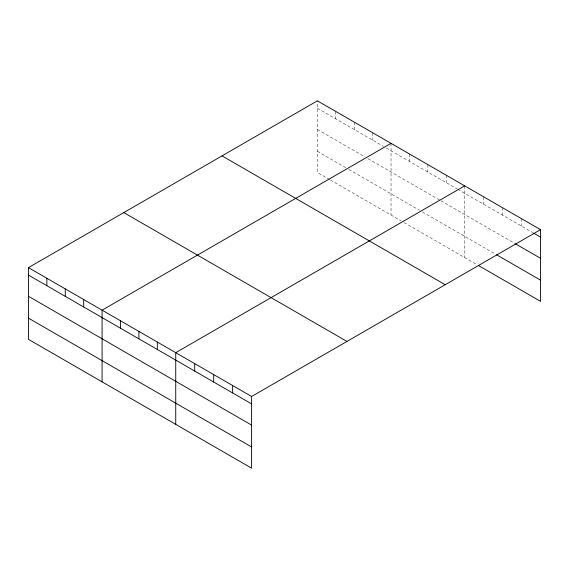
<?xml version="1.0" encoding="UTF-8"?>
<svg xmlns="http://www.w3.org/2000/svg" width="569" height="569" viewBox="0 0 569 569"><rect width="100%" height="100%" fill="white"/><g stroke="black" fill="none" stroke-linecap="round" stroke-linejoin="round"><path stroke-width="0.43" stroke-dasharray="2.85 2.13" d="M317.388 108.259L383.364 146.347M386.429 148.125L457.007 188.865M457.775 189.313L532.961 232.721M317.388 129.469L364.949 156.923M368.022 158.694L440.129 200.331M440.897 200.772L514.753 243.411M317.388 151.311L345.774 167.699M348.84 169.47L419.417 210.217M422.483 211.988L495.784 254.307M329.664 179.605L317.388 172.514L317.388 100.827M330.433 180.046L401.003 220.793M404.075 222.564L476.815 264.564M521.581 218.716L521.581 226.149M502.612 207.763L502.612 215.196M483.643 196.81L483.643 204.25M464.674 185.857L464.674 257.551M446.267 175.231L446.267 182.67M427.852 164.597L427.852 172.037M409.445 153.971L409.445 161.411M391.031 143.345L391.031 215.032M372.624 132.712L372.624 140.152M354.21 122.086L354.21 129.519M335.802 111.453L335.802 118.893"/><path stroke-width="0.85" d="M28.45 267.643L251.612 396.486L251.612 468.173L28.45 339.337L28.45 267.643L317.388 100.827L540.55 229.663L540.55 301.357L478.33 265.439M391.031 143.345L102.093 310.162L102.093 381.856M464.674 185.857L175.736 352.68L175.736 424.367M251.612 396.486L540.55 229.663M533.722 233.162L540.55 237.102M515.514 243.852L540.55 258.305M496.545 254.748L540.55 280.154M222.038 155.878L445.2 284.713M123.8 212.593L346.962 341.436M28.45 275.083L251.612 403.919M28.45 296.285L251.612 425.121M28.45 318.128L251.612 446.971M232.643 385.533L232.643 392.966M213.674 374.58L213.674 382.019M194.705 363.627L194.705 371.066M157.321 342.047L157.321 349.487M138.914 331.421L138.914 338.854M120.5 320.788L120.5 328.228M83.679 299.529L83.679 306.968M65.271 288.903L65.271 296.335M46.857 278.269L46.857 285.709"/></g></svg>
